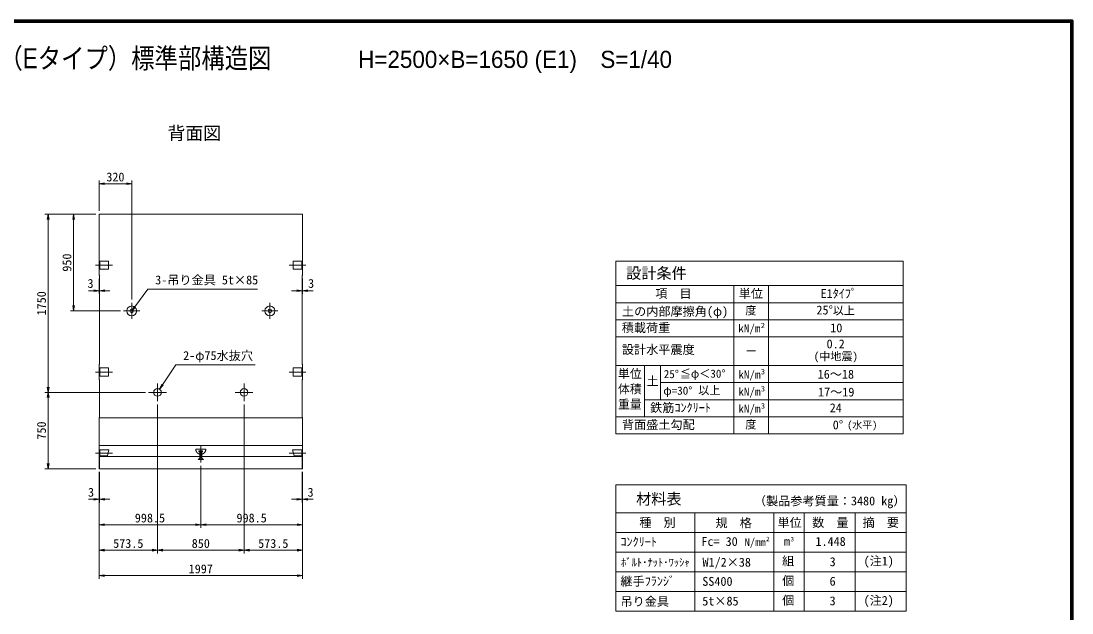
# Model space of a CAD drawing. Units: millimetres at full size, sheet at 1:40. Extents: x 108088 to 123888, y 10657 to 21690.
# Drawn here: x 113569 to 123888, y 15874 to 21690 of the extents above; entities that cross this region are included whole.
import ezdxf
from ezdxf.enums import TextEntityAlignment as Align

# ---------------------------------------------------------------- set-up
doc = ezdxf.new("R2010")
doc.units = ezdxf.units.MM
doc.header["$LTSCALE"] = 40
doc.linetypes.add('CHAIN', pattern=[18.5, 12, -1.5, 3.5, -1.5])
doc.linetypes.add('DASHED', pattern=[7.5, 6, -1.5])
for name, color, linetype, lineweight in [('01図枠', 1, 'Continuous', 70), ('中心', 6, 'CHAIN', 9), ('外形線', 7, 'Continuous', 13), ('寸法', 2, 'Continuous', 9), ('細線', 4, 'Continuous', 9), ('連結部', 4, 'Continuous', 13)]:
    doc.layers.add(name, color=color, linetype=linetype, lineweight=lineweight)
doc.layers.add('文字', color=7, linetype='Continuous')
doc.styles.add('ＭＳ ゴシック', font='')
doc.styles.add('ＭＳ Ｐゴシック', font='')
doc.styles.get('ＭＳ ゴシック').set_extended_font_data('MS Gothic')
doc.styles.get('ＭＳ Ｐゴシック').set_extended_font_data('MS PGothic')

# ---------------------------------------------------------------- blocks, each defined once
blk = doc.blocks.new('open_arrow')
at = {"color": 0, "linetype": 'Continuous', "lineweight": -2}
blk.add_lwpolyline([(7.5, 1.25), (0, 0), (7.5, -1.25)], dxfattribs=at)

msp = doc.modelspace()

# ---------------------------------------------------------------- linework, layer by layer
at = {"layer": '01図枠'}
msp.add_lwpolyline([(108087.54, 10809.99), (123887.54, 10809.99), (123887.54, 21689.99), (108087.54, 21689.99)], close=True, dxfattribs=at)
at = {"layer": '中心'}
for p, q in [((114466.21, 19291.75), (114301.21, 19291.75)), ((116201.21, 19291.75), (116366.21, 19291.75)), ((114655.21, 18920.75), (114655.21, 18762.75)), ((116012.21, 18920.75), (116012.21, 18762.75)), ((114734.21, 18841.75), (114576.21, 18841.75)), ((115933.21, 18841.75), (116091.21, 18841.75)), ((114466.21, 18241.75), (114301.21, 18241.75)), ((116201.21, 18241.75), (116366.21, 18241.75)), ((114908.71, 17954.25), (114908.71, 18129.25)), ((115758.71, 17954.25), (115758.71, 18129.25)), ((114821.21, 18041.75), (114996.21, 18041.75)), ((115671.21, 18041.75), (115846.21, 18041.75)), ((114466.21, 17443.72), (114301.21, 17443.72)), ((115333.71, 17513.04), (115333.71, 17353.04)), ((116201.21, 17443.72), (116366.21, 17443.72))]:
    msp.add_line(p, q, dxfattribs=at)
at = {"layer": '外形線'}
for p, q in [((114335.21, 19791.75), (114335.21, 19191.75)), ((114335.21, 19791.75), (116332.21, 19791.75)), ((116332.21, 19791.75), (116332.21, 19191.75)), ((114338.21, 19188.75), (114335.21, 19191.75)), ((114338.21, 19188.75), (114338.21, 18319.75)), ((116329.21, 19188.75), (116332.21, 19191.75)), ((116329.21, 19188.75), (116329.21, 18319.75)), ((114338.21, 18319.75), (114335.21, 18316.75)), ((114335.21, 18316.75), (114335.21, 18166.75)), ((116329.21, 18319.75), (116332.21, 18316.75)), ((116332.21, 18316.75), (116332.21, 18166.75)), ((114338.21, 18163.75), (114335.21, 18166.75)), ((114338.21, 18163.75), (114338.21, 17794.75)), ((116329.21, 18163.75), (116332.21, 18166.75)), ((116329.21, 18163.75), (116329.21, 17794.75)), ((114338.21, 17794.75), (114335.21, 17791.75)), ((114335.21, 17791.75), (114335.21, 17291.75)), ((116329.21, 17794.75), (116332.21, 17791.75)), ((116332.21, 17791.75), (116332.21, 17291.75)), ((114335.21, 17411.75), (116332.21, 17411.75)), ((114335.21, 17291.75), (116332.21, 17291.75))]:
    msp.add_line(p, q, dxfattribs=at)
for centre in [(114908.71, 18041.75), (115758.71, 18041.75)]:
    msp.add_circle(centre, 37.5, dxfattribs=at)
at = {"layer": '寸法'}
for p, q in [((114335.21, 19823.75), (114335.21, 20123.75)), ((114655.21, 18952.75), (114655.21, 20123.75)), ((114655.21, 20091.75), (114335.21, 20091.75)), ((114303.21, 19791.75), (113803.21, 19791.75)), ((113835.21, 18041.75), (113835.21, 19791.75)), ((114303.21, 19791.75), (114053.21, 19791.75)), ((114085.21, 19791.75), (114085.21, 18841.75)), ((114335.21, 19159.75), (114335.21, 19008.61)), ((114338.21, 19156.75), (114338.21, 19008.61)), ((116329.21, 19156.75), (116329.21, 19008.61)), ((116332.21, 19159.75), (116332.21, 19008.61)), ((114231.21, 19040.61), (114442.21, 19040.61)), ((116436.21, 19040.61), (116225.21, 19040.61)), ((114544.21, 18841.75), (114053.21, 18841.75)), ((114789.21, 18041.75), (113803.21, 18041.75)), ((114789.21, 18041.75), (113803.21, 18041.75)), ((113835.21, 17291.75), (113835.21, 18041.75)), ((114908.71, 17922.25), (114908.71, 16459.75)), ((114908.71, 17922.25), (114908.71, 16459.75)), ((115758.71, 17922.25), (115758.71, 16459.75)), ((115758.71, 17922.25), (115758.71, 16459.75)), ((114303.21, 17291.75), (113803.21, 17291.75)), ((114335.21, 17259.75), (114335.21, 16209.75)), ((114335.21, 17259.75), (114335.21, 16459.75)), ((114335.21, 17259.75), (114335.21, 16709.75)), ((114335.21, 17259.75), (114335.21, 16959.75)), ((114338.21, 17259.75), (114338.21, 16959.75)), ((115333.71, 17321.04), (115333.71, 16709.75)), ((115333.71, 17321.04), (115333.71, 16709.75)), ((116329.21, 17259.75), (116329.21, 16959.75)), ((116332.21, 17259.75), (116332.21, 16209.75)), ((116332.21, 17259.75), (116332.21, 16459.75)), ((116332.21, 17259.75), (116332.21, 16709.75)), ((116332.21, 17259.75), (116332.21, 16959.75)), ((114231.21, 16991.75), (114442.21, 16991.75)), ((116436.21, 16991.75), (116225.21, 16991.75)), ((114335.21, 16741.75), (115333.71, 16741.75)), ((115333.71, 16741.75), (116332.21, 16741.75)), ((114335.21, 16491.75), (114908.71, 16491.75)), ((114908.71, 16491.75), (115758.71, 16491.75)), ((115758.71, 16491.75), (116332.21, 16491.75)), ((114335.21, 16241.75), (116332.21, 16241.75))]:
    msp.add_line(p, q, dxfattribs=at)
at = {"layer": '寸法', "color": 3}
for p, q in [((119408.66, 17802.01), (119408.66, 19329.39)), ((119408.66, 19329.39), (122228.66, 19329.39)), ((122228.66, 17634.01), (122228.66, 19329.39)), ((119408.66, 17634.01), (119408.66, 19090.01)), ((119408.66, 19090.01), (122228.66, 19090.01)), ((120568.66, 17634.01), (120568.66, 19090.01)), ((120908.66, 17634.01), (120908.66, 19090.01)), ((119408.66, 18922.01), (122228.66, 18922.01)), ((119408.66, 18754.01), (122228.66, 18754.01)), ((119408.66, 18586.01), (122228.66, 18586.01)), ((119408.66, 18306.01), (122228.66, 18306.01)), ((119688.66, 17802.01), (119688.66, 18306.01)), ((119848.66, 17970.01), (119848.66, 18306.01)), ((119848.66, 18138.01), (122228.66, 18138.01)), ((119688.66, 17970.01), (122228.66, 17970.01)), ((119408.66, 17802.01), (122228.66, 17802.01)), ((119408.66, 17634.01), (122228.66, 17634.01)), ((119408.66, 15891.75), (119408.66, 17134.01)), ((119408.66, 17134.01), (122258.66, 17134.01)), ((122258.66, 15891.75), (122258.66, 17134.01)), ((119408.66, 16858.63), (122258.66, 16858.63)), ((120183.66, 15891.75), (120183.66, 16858.63)), ((120958.66, 15891.75), (120958.66, 16858.63)), ((121258.66, 15891.75), (121258.66, 16858.63)), ((121258.66, 16085.13), (121258.66, 16858.63)), ((121758.66, 15891.75), (121758.66, 16858.63)), ((119408.66, 16665.26), (122258.66, 16665.26)), ((119408.66, 16471.88), (122258.66, 16471.88)), ((119408.66, 16278.51), (122258.66, 16278.51)), ((119408.66, 16085.13), (122258.66, 16085.13)), ((119408.66, 15891.75), (122258.66, 15891.75))]:
    msp.add_line(p, q, dxfattribs=at)
at = {"layer": '寸法', "color": 3, "linetype": 'DASHED'}
for p, q in [((115284.66, 17483.04), (115382.76, 17483.04)), ((115315.71, 17468.04), (115351.71, 17468.04)), ((115315.71, 17456.04), (115315.71, 17468.04)), ((115351.71, 17456.04), (115315.71, 17456.04)), ((115323.66, 17456.04), (115323.66, 17394.7)), ((115343.69, 17456.04), (115343.69, 17394.7)), ((115351.71, 17468.04), (115351.71, 17456.04)), ((115308.66, 17383.04), (115323.66, 17394.7)), ((115358.69, 17383.04), (115308.66, 17383.04)), ((115323.66, 17394.7), (115343.69, 17394.7)), ((115343.69, 17394.7), (115358.69, 17383.04))]:
    msp.add_line(p, q, dxfattribs=at)
at = {"layer": '寸法'}
for points in [[(114655.21, 18841.75), (114686.16, 18883.53), (114814.03, 19056.15), (115890.09, 19056.15)], [(114929.41, 18073.02), (114958.1, 18116.39), (115088.47, 18313.41), (115866.11, 18313.41)]]:
    msp.add_lwpolyline(points, dxfattribs=at)
at = {"layer": '寸法', "color": 3}
for centre in [(114655.21, 18841.75), (116012.21, 18841.75)]:
    msp.add_circle(centre, 18, dxfattribs=at)
at = {"layer": '寸法', "color": 3, "linetype": 'DASHED'}
msp.add_arc((115333.71, 17483.04), 49.05, 180, 0, dxfattribs=at)
at = {"layer": '細線'}
for p, q in [((114341.21, 19251.75), (114341.21, 19331.75)), ((114426.21, 19331.75), (114341.21, 19331.75)), ((114426.21, 19251.75), (114426.21, 19331.75)), ((116241.21, 19251.75), (116241.21, 19331.75)), ((116241.21, 19331.75), (116326.21, 19331.75)), ((116326.21, 19251.75), (116326.21, 19331.75)), ((114426.21, 19251.75), (114341.21, 19251.75)), ((116241.21, 19251.75), (116326.21, 19251.75)), ((114341.21, 18201.75), (114341.21, 18281.75)), ((114426.21, 18281.75), (114341.21, 18281.75)), ((114426.21, 18201.75), (114426.21, 18281.75)), ((116241.21, 18201.75), (116241.21, 18281.75)), ((116241.21, 18281.75), (116326.21, 18281.75)), ((116326.21, 18201.75), (116326.21, 18281.75)), ((114426.21, 18201.75), (114341.21, 18201.75)), ((116241.21, 18201.75), (116326.21, 18201.75)), ((114335.21, 17791.75), (116332.21, 17791.75)), ((114335.21, 17520.85), (116332.21, 17520.85)), ((114338.21, 17291.75), (114338.21, 17411.75)), ((116329.21, 17291.75), (116329.21, 17411.75))]:
    msp.add_line(p, q, dxfattribs=at)
at = {"layer": '細線', "linetype": 'DASHED'}
for p, q in [((114341.21, 17418.72), (114341.21, 17478.72)), ((114341.21, 17478.72), (114432.21, 17478.72)), ((114417.21, 17418.72), (114432.21, 17478.72)), ((116250.21, 17418.72), (116235.21, 17478.72)), ((116326.21, 17478.72), (116235.21, 17478.72)), ((116326.21, 17418.72), (116326.21, 17478.72)), ((114341.21, 17418.72), (114417.21, 17418.72)), ((116326.21, 17418.72), (116250.21, 17418.72))]:
    msp.add_line(p, q, dxfattribs=at)
at = {"layer": '連結部', "color": 3}
for centre in [(114655.21, 18841.75), (116012.21, 18841.75)]:
    msp.add_circle(centre, 49, dxfattribs=at)

# ---------------------------------------------------------------- block references
at = {"layer": '寸法', "xscale": 6.93, "yscale": 6.93}
for p in [(114335.21, 20091.75), (114338.21, 19040.61), (116332.21, 19040.61), (114338.21, 16991.75), (116332.21, 16991.75), (114335.21, 16741.75), (115333.71, 16741.75), (114335.21, 16491.75), (114908.71, 16491.75), (115758.71, 16491.75), (114335.21, 16241.75)]:
    msp.add_blockref('open_arrow', p, dxfattribs=at)
for p, rotation in [((114655.21, 20091.75), 180), ((113835.21, 19791.75), 270), ((114085.21, 19791.75), 270), ((114335.21, 19040.61), 180), ((116329.21, 19040.61), 180), ((114085.21, 18841.75), 90), ((114655.21, 18841.75), 53.5), ((113835.21, 18041.75), 90), ((114929.41, 18073.02), 56.5), ((113835.21, 18041.75), 270), ((113835.21, 17291.75), 90), ((114335.21, 16991.75), 180), ((116329.21, 16991.75), 180), ((115333.71, 16741.75), 180), ((116332.21, 16741.75), 180), ((114908.71, 16491.75), 180), ((115758.71, 16491.75), 180), ((116332.21, 16491.75), 180), ((116332.21, 16241.75), 180)]:
    msp.add_blockref('open_arrow', p, dxfattribs=dict(at, rotation=rotation))

# ---------------------------------------------------------------- texts
at = {"layer": '寸法', "style": 'ＭＳ ゴシック'}
for s, p in [('320', (114495.21, 20157.75)), ('3', (114250.83, 19112.05)), ('3', (116416.6, 19112.05)), ('3', (114256.09, 17060.35)), ('3', (116411.33, 17060.35)), ('998.5', (114834.46, 16807.75)), ('998.5', (115832.96, 16807.75)), ('573.5', (114621.96, 16557.75)), ('850', (115333.71, 16557.75)), ('573.5', (116045.46, 16557.75)), ('1997', (115333.71, 16307.75))]:
    msp.add_text(s, height=87.35, dxfattribs=at).set_placement(p, align=Align.MIDDLE_CENTER)
for s, p in [('950', (114019.21, 19316.75)), ('1750', (113769.21, 18916.75)), ('750', (113769.21, 17666.75))]:
    msp.add_text(s, height=87.35, rotation=90, dxfattribs=at).set_placement(p, align=Align.MIDDLE_CENTER)
for s, p in [('3-吊り金具 5t×85', (114886.03, 19076.15)), ('2-φ75水抜穴', (115160.47, 18333.41))]:
    msp.add_text(s, height=87.35, dxfattribs=at).set_placement(p, align=Align.BOTTOM_LEFT)
at = {"layer": '寸法', "color": 3, "style": 'ＭＳ ゴシック'}
for s, height, p in [('設計条件', 109.2, (119509.63, 19125.26)), ('項\u3000目', 87.35, (119796.05, 18943.25)), ('単位', 87.35, (120615.25, 18943.25)), ('E1ﾀｲﾌﾟ', 87.35, (121419.33, 18943.25)), ('土の内部摩擦角(φ)', 87.35, (119468.98, 18767.38)), ('度', 79.75, (120680.45, 18782.32)), ('25°', 87.35, (121378.49, 18780.87)), ('以上', 79.75, (121539.48, 18782.32)), ('積載荷重', 87.35, (119467.08, 18607.38)), ('kN/m', 79.75, (120611.51, 18606.57)), ('2', 52.22, (120832.66, 18657.04)), ('10', 87.35, (121513.81, 18605.41)), ('設計水平震度', 87.35, (119467.94, 18393.07)), ('0.2', 87.35, (121478.04, 18448.02)), ('ー', 79.75, (120683.44, 18383.04)), ('(中地震)', 79.75, (121351.88, 18331.99)), ('25°', 79.75, (119879.42, 18157.73)), ('≦φ＜30°', 79.75, (120037.12, 18161.75)), ('3', 52.22, (120833.08, 18203.47)), ('土', 87.35, (119710.97, 18083.43)), ('kN/m', 79.75, (120611.94, 18153)), ('16～18', 87.35, (121390.87, 18150.62)), ('φ=30°', 79.75, (119874.93, 17994.63)), ('以上', 79.75, (120218.56, 17998.32)), ('kN/m', 79.75, (120611.94, 17985)), ('3', 52.22, (120833.08, 18035.47)), ('17～19', 87.35, (121394.24, 17975.31)), ('鉄筋ｺﾝｸﾘｰﾄ', 87.35, (119745.68, 17821.93)), ('kN/m', 79.75, (120611.94, 17817)), ('3', 52.22, (120833.08, 17867.47)), ('24', 87.35, (121509.14, 17820.46)), ('背面盛土勾配', 87.35, (119468.66, 17655.25)), ('度', 79.75, (120680.45, 17662.32)), ('0°', 87.35, (121538.56, 17652.27)), ('(水平)', 72.16, (121680.89, 17663.78)), ('材料表', 109.2, (119607.53, 16906.76)), ('数\u3000量', 87.35, (121336.69, 16693.72)), ('種\u3000別', 87.35, (119638.94, 16693.92)), ('規\u3000格', 87.35, (120387.09, 16689.78)), ('単位', 87.35, (120996.29, 16692.98)), ('摘\u3000要', 87.35, (121831.68, 16693.33)), ('ｺﾝｸﾘｰﾄ', 87.35, (119454.31, 16504.77)), ('Fc= 30', 87.35, (120249.08, 16507.19)), ('N/mm', 75.95, (120672.83, 16509.37)), ('2', 43.67, (120884.39, 16566.61)), ('3', 43.67, (121124.63, 16565.06)), ('m', 87.35, (121059.24, 16508.35)), ('ﾎﾞﾙﾄ･ﾅｯﾄ･ﾜｯｼｬ', 75.95, (119460.14, 16309.96)), ('W1/2×38', 87.35, (120259.85, 16303.28)), ('組', 87.35, (121041.34, 16314.97)), ('(注1)', 87.35, (121841.34, 16314.97)), ('継手ﾌﾗﾝｼﾞ', 87.35, (119454.09, 16116.71)), ('SS400', 87.35, (120257.64, 16115.17)), ('個 ', 87.35, (121042.67, 16121.6)), ('吊り金具', 87.35, (119454.09, 15918.01)), ('5t×85', 87.35, (120257.64, 15921.79)), ('個 ', 87.35, (121042.67, 15928.22)), ('(注2)', 87.35, (121841.34, 15928.22))]:
    msp.add_text(s, height=height, dxfattribs=at).set_placement(p, align=Align.BOTTOM_LEFT)
for s, p in [('単位', (119429.8, 18266.42)), ('体積', (119429.8, 18116.78)), ('重量', (119429.8, 17967.14))]:
    msp.add_text(s, height=85.24, dxfattribs=at).set_placement(p, align=Align.TOP_LEFT)
for s, p in [('（製品参考質量：3480 kg）', (122252.61, 16905.65)), ('1.448', (121665.9, 16507.67)), ('3', (121567.37, 16307.95)), ('6', (121567.11, 16116.95)), ('3', (121567.11, 15923.57))]:
    msp.add_text(s, height=87.35, dxfattribs=at).set_placement(p, align=Align.BOTTOM_RIGHT)
at = {"layer": '文字', "style": 'ＭＳ Ｐゴシック', "width": 0.85}
msp.add_text(' KLウォール3型（Eタイプ）標準部構造図\u3000\u3000\u3000\u3000\u3000\u3000\u3000\u3000\u3000\u3000\u3000\u3000\u3000\u3000 \u3000\u3000\u3000\u3000', height=197.9, dxfattribs=at).set_placement((115987.54, 21165.77), align=Align.BOTTOM_CENTER)
at = {"layer": '文字', "style": 'ＭＳ Ｐゴシック'}
msp.add_text('H=2500×B=1650 (E1)\u3000S=1/40', height=168.3, dxfattribs=at).set_placement((116878.84, 21178.44), align=Align.BOTTOM_LEFT)
msp.add_text(' 背面図 ', height=128.7, dxfattribs=at).set_placement((115269.87, 20485.14), align=Align.BOTTOM_CENTER)

doc.saveas('drawing.dxf')
